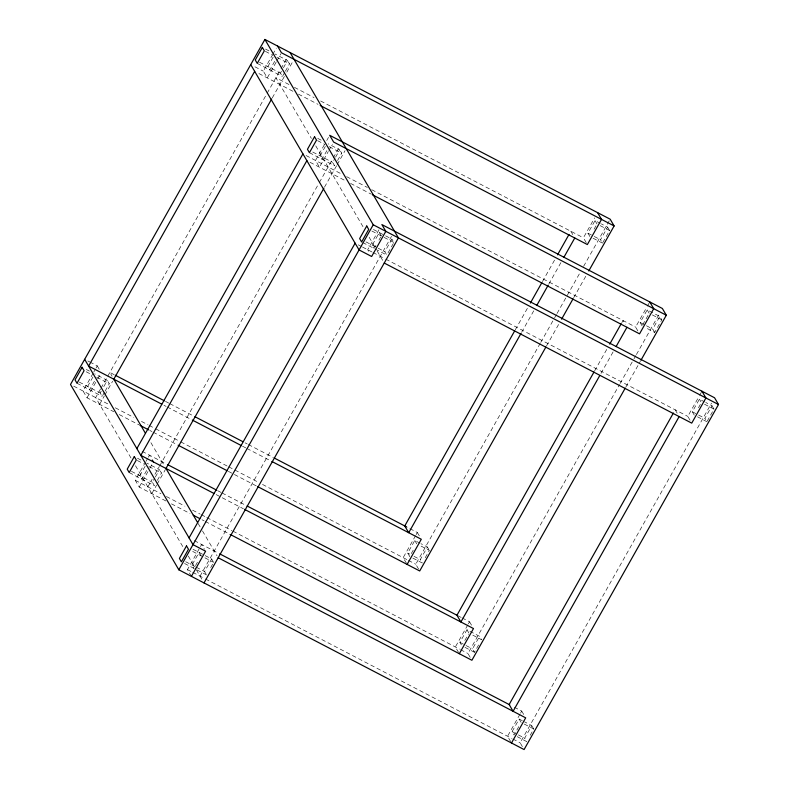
<?xml version="1.0" encoding="UTF-8"?>
<svg xmlns="http://www.w3.org/2000/svg" width="789" height="789" viewBox="0 0 789 789"><rect width="100%" height="100%" fill="white"/><g stroke="black" fill="none" stroke-linecap="round" stroke-linejoin="round"><path stroke-width="0.59" stroke-dasharray="3.94 2.96" d="M93.122 373.207L83.082 391.028L87.037 397.784L113.794 411.72M93.713 372.161L95.489 369.015M96.08 367.97L97.264 365.869L90.972 362.595M276.13 62.193L267.274 77.914L263.319 71.158L272.185 55.437M272.767 54.392L276.318 48.099M92.934 376.994L87.618 386.432L89.591 389.805L94.907 380.377M273.172 57.124L267.856 66.562L269.828 69.935L275.144 60.506M87.037 397.784L97.077 379.963M97.668 378.917L100.617 373.68M276.722 61.148L280.854 53.81M100.499 389.007L95.676 397.577L131.161 458.301M100.992 388.149L266.534 94.345M267.146 93.27L280.42 69.698M281.032 68.633L287.127 57.794M104.542 392.163L102.175 396.364L100.203 392.981L101.386 390.88M103.744 386.689L107.294 380.406L94.7 373.848M284.78 72.302L282.413 76.494L280.44 73.111L282.807 68.919M283.389 67.874L287.531 60.536L274.937 53.977M105.134 391.117L109.267 383.779L107.294 380.406M285.371 71.247L289.504 63.909L287.531 60.536M99.621 404.343L104.345 395.95M104.937 394.904L112.62 381.274M272.294 97.885L284.582 76.089M286.792 72.174L292.857 61.414M165.986 501.005L139.229 487.069L135.274 480.314L145.314 462.492M145.906 461.447L147.681 458.301M148.273 457.255L149.456 455.154L151.705 459.02M324.368 144.722L315.511 160.453L319.456 167.209L328.323 151.488M326.735 140.531L328.51 137.385M145.127 466.279L139.811 475.718L141.783 479.091L147.099 469.662M325.354 146.419L320.038 155.847L322.02 159.23L327.336 149.792M139.229 487.069L149.269 469.258M149.861 468.202L152.218 464.011M328.914 150.433L332.455 144.14M147.859 486.872L152.09 479.367M154.95 474.288L159.339 466.516M159.674 465.904L318.726 183.63M319.328 182.565L332.82 158.619M333.214 157.918L339.319 147.089M129.199 472.542L154.368 485.649L152.395 482.266L154.752 478.075M155.344 477.029L159.486 469.692L146.892 463.133M309.426 152.672L334.605 165.779L332.633 162.406L334.99 158.214M335.581 157.159L339.714 149.821L328.185 143.815M157.327 480.402L161.459 473.065L159.486 469.692M337.554 160.542L341.696 153.204L339.714 149.821M151.813 493.628L156.646 485.057M157.129 484.19L165.098 470.057M324.486 187.18L336.568 165.749M337.169 164.674L345.04 150.699M191.411 576.364L187.466 569.609L199.873 547.596M200.465 546.54L201.639 544.449L204.459 549.272M378.927 229.826L367.704 249.738L369.962 253.604M184.527 563.474L193.976 568.386L198.108 561.048M362.674 242.509L374.213 248.515L375.978 245.369M378.937 240.132L380.702 236.986M200.051 576.157L391.512 236.375M206.067 574.096L204.588 571.561L211.669 558.977L192.792 549.154M375.258 249.068L386.797 255.074L384.825 251.691L391.906 239.116L373.029 229.283M210.693 567.597L213.651 562.36L211.669 558.977M387.981 252.973L393.889 242.489L391.906 239.116M515.266 329.832L528.551 306.26M542.438 281.614L555.121 259.108M521.628 332.307L534.912 308.726M548.809 284.079L562.093 260.508M415.576 535.652L403.169 557.665L406.562 563.454M416.168 534.597L417.351 532.506L404.757 525.947M586.227 242.617L583.406 237.795L594.63 217.882M413.219 550.15L409.678 556.442L407.706 553.059L414.787 540.485L420.034 543.217M589.916 236.572L587.943 233.199L595.024 220.614L600.271 223.346M594.048 229.234L596.415 225.043M418.584 569.047L415.764 564.214L540.14 343.481M540.741 342.416L554.026 318.845M554.628 317.77L556.432 314.555M557.044 313.48L580.586 271.692M583.604 266.337L610.173 219.194M412.825 558.079L422.263 562.991L420.29 559.618L427.382 547.033L421.089 543.759M607.619 227.173L609.591 230.546L602.5 243.13L600.528 239.748L607.619 227.173L601.317 223.889M425.222 557.754L429.354 550.416L419.916 545.495M546.501 345.957L559.174 323.451M573.672 297.739L586.947 274.168M594.63 370.899L607.915 347.318M621.801 322.671L623.014 320.531L625.273 324.387M600.991 373.375L613.674 350.868M467.769 624.937L455.361 646.95L458.744 652.74M468.36 623.892L469.544 621.791L461.91 617.817M637.857 330.946L635.599 327.08L646.822 307.168M647.414 306.122L649.179 302.976M461.378 644.889L459.898 642.354L466.98 629.77L479.574 636.328L481.546 639.701L472.108 634.79M642.108 325.867L640.126 322.484L647.217 309.909L659.801 316.458L661.784 319.841L654.692 332.416L645.254 327.504M464.82 640.49L468.37 634.198M642.7 324.812L648.016 315.383M470.205 657.365L467.946 653.509L619.493 384.559M620.095 383.484L633.38 359.912M633.981 358.837L635.796 355.622M636.398 354.557L659.348 313.835M478.588 644.948L474.455 652.286L472.483 648.903L479.574 636.328M654.692 332.416L652.72 329.033L659.801 316.458M625.864 387.024L640.352 361.313M519.961 714.223L507.554 736.236L511.499 743.001M520.553 713.177L521.726 711.086L513.008 706.54M690.05 420.231L687.791 416.375L699.015 396.453M699.606 395.407L701.372 392.261M518.787 726.63L514.063 735.023L512.081 731.64L519.172 719.065L523.373 721.245M694.3 415.152L692.318 411.769L699.409 399.195L704.656 401.926M698.433 407.814L701.382 402.568L699.409 399.195M522.397 746.65L520.138 742.794L711.53 403.13M517.209 736.66L526.648 741.571L524.675 738.188L531.756 725.614L524.419 721.787M711.994 405.743L713.976 409.126L706.885 421.701L704.912 418.328L711.994 405.743L705.701 402.469M530.188 735.279L533.739 728.997L531.756 725.614M265.498 49.066L270.745 51.798M265.38 51.354L272.718 55.181M276.919 57.36L289.504 63.909M600.153 225.634L609.591 230.546M259.463 62.193L280.44 73.111M587.943 233.199L593.18 235.921M594.235 236.473L600.528 239.748M257.244 63.386L282.413 76.494M593.062 238.209L602.5 243.13M254.926 66.789L263.319 71.158M288.991 84.522L275.903 77.716L311.399 138.43M294.445 87.362L314.071 97.58M320.62 100.992L583.406 237.795M258.881 73.545L292.946 91.287M298.4 94.118L318.026 104.335M317.691 138.351L321.882 140.541M317.563 140.639L324.91 144.466M329.102 146.646L341.696 153.204M652.335 314.919L661.784 319.841M312.7 152.03L332.633 162.406M640.126 322.484L645.372 325.216M646.428 325.758L652.72 329.033M306.073 155.532L342.278 174.379M346.637 176.657L367.358 187.437M371.718 189.705L635.599 327.08M310.018 162.287L345.138 180.573M350.582 183.413L371.303 194.193M371.856 231.019L393.889 242.489M704.528 404.215L713.976 409.126M365.938 241.858L384.825 251.691M692.318 411.769L697.565 414.501M698.61 415.053L704.912 418.328M697.446 416.789L706.885 421.701M358.265 244.827L361.411 246.464M362.457 247.006L371.895 251.928M372.95 252.47L384.647 258.565M385.742 259.127L687.791 416.375M87.816 360.958L89.916 362.052M114.208 374.696L109.849 372.428L112.107 376.284M165.463 401.374L168.728 403.08M169.822 403.643L193.808 416.128M245.063 442.816L247.243 443.951M248.328 444.513L273.408 457.571M163.954 405.29L166.134 406.424M167.229 406.996L191.214 419.482M242.47 446.16L245.744 447.866M246.829 448.438L269.73 460.352M86.317 369.479L89.463 371.116M86.188 371.767L91.435 374.499M96.682 377.231L109.267 383.779M79.225 382.063L100.203 392.981M407.706 553.059L409.797 554.154M413.998 556.334L420.29 559.618M77.006 383.257L102.175 396.364M73.643 386.117L109.849 404.964M115.302 407.795L133.834 417.45M141.468 421.425L148.016 424.827M149.101 425.399L154.555 428.24M155.65 428.802L179.636 441.288M180.73 441.86L227.617 466.269M228.702 466.832L258.141 482.168M262.51 484.436L407.371 559.845M408.416 560.397L415.764 564.214M119.247 414.56L138.874 424.778M149.782 430.449L151.961 431.583M153.056 432.155L177.042 444.641M228.287 471.319L256.642 486.083M142.109 451.338L166.4 463.981M217.656 490.659L220.92 492.366M222.015 492.938L246 505.424M458.005 615.785L461.151 617.422M216.147 494.585L243.406 508.777M137.454 458.222L141.645 460.411M137.335 460.51L143.628 463.784M148.874 466.516L161.459 473.065M131.418 471.349L152.395 482.266M459.898 642.354L472.483 648.903M465.017 647.365L474.455 652.286M135.274 480.314L160.946 493.677M166.4 496.518L184.942 506.173M192.575 510.148L200.199 514.122M201.294 514.684L205.653 516.953M206.748 517.525L231.828 530.583M232.913 531.145L459.563 649.14M460.608 649.682L467.946 653.509M171.44 503.846L189.981 513.491M201.974 519.744L204.154 520.878M205.248 521.44L230.319 534.498M194.301 540.623L218.592 553.276M192.674 551.432L213.651 562.36M524.29 724.075L533.739 728.997M185.701 561.729L195.149 566.64M196.195 567.192L204.588 571.561M512.081 731.64L517.328 734.372M518.383 734.914L524.675 738.188M197.122 570.023L206.56 574.934M187.466 569.609L191.658 571.788M192.713 572.341L204.42 578.426M205.505 578.998L511.745 738.425M512.801 738.968L520.138 742.794M595.024 220.614L597.007 223.997M647.217 309.909L649.189 313.282M570.822 231.246L573.642 236.069M675.206 409.816L678.027 414.649M381.294 235.941L379.322 232.558L372.23 245.142L374.213 248.515M315.728 145.837L363.591 227.725M369.153 237.242L374.726 246.77M377.201 251.001L383.109 261.12M427.382 547.033L428.861 549.568M417.351 532.506L419.6 536.362M469.544 621.791L471.792 625.657M521.726 711.086L523.985 714.942M414.787 540.485L416.77 543.858M466.98 629.77L468.962 633.153M519.172 719.065L521.144 722.438M150.906 442.668L164.299 465.569M198.147 523.492L201.856 529.843M202.477 530.898L217.054 555.831M97.264 365.869L99.513 369.735M201.057 555.801L199.084 552.428L191.993 565.003L193.976 568.386M135.491 465.707L183.354 547.586M188.305 556.058L195.721 568.751M196.343 569.806L202.309 580.023"/><path stroke-width="1.18" d="M588.762 270.952L614.118 225.95L610.173 219.194L264.907 39.45L70.497 384.48L178.827 569.806L524.093 749.55L718.503 404.52L714.558 397.764L381.876 224.579L385.831 231.335L371.649 256.494L359.064 249.945L250.734 64.609M254.679 71.365L88.624 366.076L161.775 404.155M113.508 379.696L271.692 98.96M136.862 448.606L302.927 153.894M306.872 160.65L140.817 455.361L213.967 493.45M165.7 468.982L323.884 188.246M189.054 537.891L355.119 243.19M178.827 569.806L373.236 224.786L264.907 39.45M191.411 576.364L205.594 551.205L193.009 544.657L84.67 359.32M204.006 582.913L398.415 237.893L290.086 52.557M514.665 330.907L404.757 525.947L408.712 532.713L521.026 333.382M530.366 303.045L541.836 282.679M557.537 254.817L569.007 234.461M536.727 305.511L548.197 285.154M563.898 257.293L574.767 238.002M407.124 564.421L421.296 539.262L271.909 461.496M545.899 347.032L419.709 570.97L257.737 486.645M561.59 319.17L573.061 298.814M594.028 371.974L456.949 615.242L460.904 621.998L599.788 375.515M609.729 344.112L621.199 323.746M616.091 346.578L626.959 327.287M459.316 653.706L473.489 628.547L244.501 509.339M625.253 388.099L471.901 660.265L230.319 534.498M640.954 360.238L666.311 315.235L662.365 308.479L329.684 135.294L333.639 142.05L666.311 315.235M673.392 413.032L509.142 704.528L513.097 711.284L679.151 416.572M511.499 743.001L525.681 717.842L218.178 557.754M614.118 225.95L281.446 52.764L277.501 45.999M320.206 105.479L587.361 244.551L601.534 219.391L597.589 212.635M372.398 194.765L639.544 333.846L653.726 308.686L649.771 301.931M373.236 224.786L718.503 404.52M384.243 263.053L691.736 423.131L705.918 397.972L701.963 391.216M115.302 375.258L164.368 400.802M194.903 416.7L242.884 441.682M274.503 458.143L406.443 526.825M192.309 420.054L241.375 445.598M139.969 425.34L148.687 429.887M178.136 445.213L227.202 470.757M167.495 464.553L216.561 490.097M247.095 505.986L457.541 615.548M193.246 515.197L199.795 518.6M219.687 553.839L509.733 704.833M113.794 379.184L145.344 433.141M165.986 468.469L197.536 522.436M152.277 459.987L153.401 461.92M82.115 367.299L75.024 379.874L77.006 383.257L84.088 370.672L82.115 367.299M262.352 47.429L255.261 60.003L257.244 63.386L264.325 50.812L262.352 47.429M134.308 456.584L127.216 469.159L129.199 472.542L136.28 459.967L134.308 456.584M314.545 136.714L307.454 149.299L309.426 152.672L316.517 140.097L314.545 136.714M186.5 545.87L179.409 558.454L181.381 561.827L188.472 549.252L186.5 545.87M366.737 226.009L359.646 238.584L361.618 241.967L368.71 229.382L366.737 226.009"/></g></svg>
